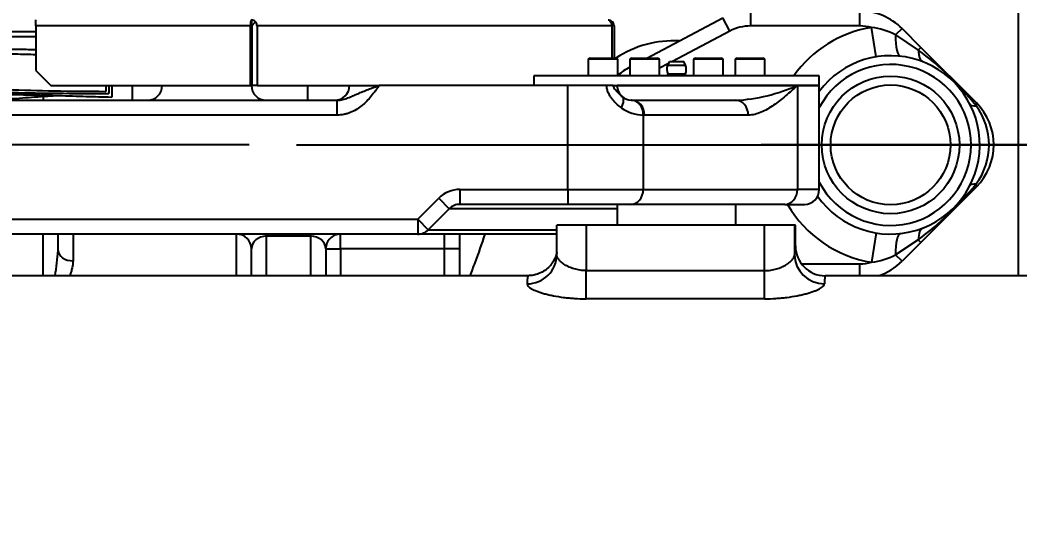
# Model space of a CAD drawing. Header units: millimetres. Extents: x 10462777 to 22643323, y 453826 to 1389191.
# Drawn here: x 11301826.8 to 11302168.6, y 597591.6 to 597764.5 of the extents above; entities that cross this region are included whole.
import ezdxf

# ---------------------------------------------------------------- set-up
doc = ezdxf.new("R2010")
doc.units = ezdxf.units.MM
doc.header["$LTSCALE"] = 200
doc.header["$MEASUREMENT"] = 0
doc.header["$PDMODE"] = 35
doc.header["$PDSIZE"] = -5
doc.linetypes.add('CENTER2', pattern=[1.125, 0.75, -0.125, 0.125, -0.125])
doc.linetypes.add('PHANTOM', pattern=[2.5, 1.25, -0.25, 0.25, -0.25, 0.25, -0.25])
doc.layers.get('0').update_dxf_attribs({"linetype": 'CONTINUOUS'})
doc.layers.get('DEFPOINTS').update_dxf_attribs({"linetype": 'CONTINUOUS'})
for name, color, linetype in [('$DDT_AUDIT_GENERATED_(1626)', 7, 'CONTINUOUS'), ('$DDT_AUDIT_GENERATED_(846)', 7, 'CONTINUOUS'), ('$DDT_AUDIT_GENERATED_(86E)', 7, 'CONTINUOUS'), ('A290-7324-X213', 7, 'CONTINUOUS'), ('A290-7329-X201', 7, 'CONTINUOUS'), ('A290-7329-X301', 7, 'CONTINUOUS'), ('A290-7329-X382', 7, 'CONTINUOUS'), ('A290-7329-X384', 7, 'CONTINUOUS'), ('DV1_DEFAULT', 7, 'CONTINUOUS'), ('LIBRL_A6-BA-6X10', 7, 'CONTINUOUS'), ('LIBRL_A6-BA-6X16', 7, 'CONTINUOUS'), ('LIBRL_A6-BA-8X12', 7, 'CONTINUOUS'), ('LIBRL_A97L-0218-', 7, 'CONTINUOUS')]:
    doc.layers.add(name, color=color, linetype=linetype)
doc.layers.add('LAYOUT', color=8, linetype='CONTINUOUS', lineweight=25)
doc.styles.get("Standard").update_dxf_attribs({"font": 'SYMBOL'})
doc.dimstyles.new('DS ROBOTEC', dxfattribs={"dimscale": 0, "dimtxt": 2.5, "dimasz": 2.5, "dimexe": 0.3, "dimexo": 0.3, "dimgap": 0.5, "dimtad": 1, "dimzin": 9, "dimdsep": 46, "dimtxsty": 'Standard', "dimblk": 'OPEN', "dimcen": 0, "dimclrd": 4, "dimclre": 4, "dimclrt": 110, "dimazin": 2, "dimtm": 1.5, "dimtfac": 1, "dimtmove": 0, "dimatfit": 3, "dimldrblk": 'OPEN', "dimfxl": 1, "dimtfill": 1, "dimtolj": 1, "dimlwd": -1, "dimlwe": -1, "dimarcsym": 0})

# ---------------------------------------------------------------- blocks, each defined once
blk = doc.blocks.new('A$C7DA30AB0')
at = {"layer": '$DDT_AUDIT_GENERATED_(1626)', "color": 7, "linetype": 'Continuous', "ltscale": 25.4}
for p, q in [((2906.1, 3005.67, 0), (2906.1, 3009.63, 0)), ((2907.12, 3005.67, 0), (2907.12, 3008.46, 0)), ((2908.13, 3005.67, 0), (2908.13, 3007.7, 0))]:
    blk.add_line(p, q, dxfattribs=at)
for points, knots in [([(2778.63, 3056.49, 0), (2779.65, 3059.78, 0), (2781.31, 3064.53, 0), (2783.12, 3069.23, 0), (2783.7, 3070.71, 0)], [0.08101303, 0.08101303, 0.08101303, 0.08101303, 0.09602827, 0.10297048, 0.10297048, 0.10297048, 0.10297048]), ([(3033.4, 3015.82, 0), (3033.16, 3015.47, 0), (3032.54, 3014.69, 0), (3031.21, 3013.54, 0), (3029.08, 3012.26, 0), (3026.21, 3011.06, 0), (3022.69, 3010.02, 0), (3017.08, 3008.84, 0), (3008.76, 3007.86, 0), (2997.75, 3007.34, 0), (2987.96, 3007.24, 0), (2979.52, 3007.29, 0), (2971.94, 3007.4, 0), (2962.92, 3007.58, 0), (2952.03, 3007.83, 0), (2939.16, 3008.12, 0), (2923.68, 3008.39, 0), (2913.58, 3008.44, 0), (2907.12, 3008.46, 0)], [0.3976911, 0.3976911, 0.3976911, 0.3976911, 0.4168945, 0.4409565, 0.4639319, 0.4863103, 0.5085165, 0.5309828, 0.5775624, 0.6262546, 0.6744915, 0.701347, 0.7316126, 0.7685507, 0.8129604, 0.8657148, 0.9277414, 1, 1, 1, 1]), ([(3053.72, 3015.77, 0), (3053.7, 3015.67, 0), (3053.49, 3014.87, 0), (3053.01, 3013.85, 0), (3051.96, 3012.58, 0), (3050.27, 3011.28, 0), (3047.51, 3009.96, 0), (3043.75, 3008.81, 0), (3039.44, 3007.88, 0), (3034.26, 3007.1, 0), (3027.74, 3006.44, 0), (3020.13, 3005.98, 0), (3011.79, 3005.73, 0), (3004.26, 3005.65, 0), (2997.05, 3005.68, 0), (2989.46, 3005.77, 0), (2980.17, 3005.97, 0), (2969.07, 3006.28, 0), (2956.12, 3006.69, 0), (2941.53, 3007.14, 0), (2925.02, 3007.58, 0), (2914.57, 3007.65, 0), (2908.13, 3007.7, 0)], [0.346215, 0.346215, 0.346215, 0.346215, 0.3517806, 0.3894263, 0.4158541, 0.4443184, 0.4747619, 0.4980322, 0.5215387, 0.5457212, 0.5708102, 0.6035726, 0.6347766, 0.6640559, 0.6856369, 0.7123042, 0.7450324, 0.7840855, 0.8295523, 0.8812215, 0.9384439, 1, 1, 1, 1]), ([(2932.01, 2995.18, 0), (2934.36, 2995.13, 0), (2938.78, 2995.01, 0), (2945.19, 2994.83, 0), (2951.26, 2994.64, 0), (2960.05, 2994.36, 0), (2971.68, 2994, 0), (2986.71, 2993.61, 0), (3002.19, 2993.41, 0), (3015.27, 2993.57, 0), (3025.21, 2994.05, 0), (3032.31, 2994.61, 0), (3039.02, 2995.44, 0), (3045.22, 2996.59, 0), (3050.43, 2998.06, 0), (3054.59, 2999.77, 0), (3058.02, 3001.79, 0), (3061.2, 3004.46, 0), (3063.68, 3007.73, 0), (3065.37, 3011.62, 0), (3065.9, 3014.28, 0), (3066.06, 3015.73, 0), (3066.07, 3015.82, 0)], [0.0806692, 0.0806692, 0.0806692, 0.0806692, 0.1043959, 0.125689, 0.1456655, 0.1660006, 0.2148589, 0.2637401, 0.3190115, 0.3737879, 0.4009427, 0.4279227, 0.4550687, 0.4830605, 0.510997, 0.5354551, 0.5586059, 0.5839089, 0.6174636, 0.6468912, 0.6790875, 0.6814349, 0.6814349, 0.6814349, 0.6814349]), ([(2944.36, 3008.8, 0), (2942.78, 3008.79, 0), (2938.93, 3008.79, 0), (2932.21, 3008.88, 0), (2923.98, 3009.1, 0), (2914.9, 3009.45, 0), (2909.29, 3009.56, 0), (2906.1, 3009.63, 0)], [0.76367, 0.76367, 0.76367, 0.76367, 0.7928844, 0.8350333, 0.887986, 0.9462436, 1, 1, 1, 1]), ([(2945.95, 3010.72, 0), (2942.83, 3010.42, 0), (2938.36, 3010.03, 0), (2932.36, 3009.59, 0), (2928.22, 3009.32, 0), (2925.45, 3009.17, 0), (2924.19, 3009.1, 0)], [0.653995, 0.653995, 0.653995, 0.653995, 0.7360005, 0.7711714, 0.8106698, 0.8434745, 0.8434745, 0.8434745, 0.8434745]), ([(2967.15, 3010.75, 0), (2964.57, 3010.46, 0), (2958.52, 3009.84, 0), (2948.32, 3009, 0), (2939.61, 3008.48, 0), (2934.28, 3008.22, 0), (2933.12, 3008.17, 0)], [0.6981683, 0.6981683, 0.6981683, 0.6981683, 0.7373192, 0.7896833, 0.8520913, 0.8693029, 0.8693029, 0.8693029, 0.8693029]), ([(2932.01, 2993.5, 0), (2933.76, 2993.47, 0), (2939.61, 2993.37, 0), (2948.82, 2993.17, 0), (2959.28, 2992.93, 0), (2968.14, 2992.74, 0), (2975.6, 2992.61, 0), (2982.1, 2992.54, 0), (2986.45, 2992.53, 0), (2988.75, 2992.54, 0), (2989.06, 2992.54, 0)], [0.0960528, 0.0960528, 0.0960528, 0.0960528, 0.1161549, 0.1629274, 0.2030539, 0.2371596, 0.2658157, 0.2898427, 0.3132227, 0.3168899, 0.3168899, 0.3168899, 0.3168899]), ([(2932.01, 2989.06, 0), (2933.2, 2989.07, 0), (2940.29, 2989.09, 0), (2950.74, 2989.29, 0), (2963.26, 2989.99, 0), (2972.95, 2990.91, 0), (2979.42, 2991.87, 0), (2982.61, 2992.47, 0), (2982.87, 2992.52, 0)], [0.1387659, 0.1387659, 0.1387659, 0.1387659, 0.1583075, 0.2549911, 0.3096787, 0.3640489, 0.4164233, 0.4210782, 0.4210782, 0.4210782, 0.4210782]), ([(2932.01, 2987.38, 0), (2933.58, 2987.38, 0), (2938.46, 2987.38, 0), (2946.68, 2987.38, 0), (2955.64, 2987.4, 0), (2963.32, 2987.44, 0), (2970.83, 2987.5, 0), (2978.05, 2987.6, 0), (2984.9, 2987.77, 0), (2990.43, 2987.99, 0), (2994.96, 2988.25, 0), (2998.83, 2988.53, 0), (3002.37, 2988.85, 0), (3006.86, 2989.35, 0), (3011.63, 2989.99, 0), (3015.24, 2990.56, 0), (3016.7, 2990.8, 0)], [0.0280212, 0.0280212, 0.0280212, 0.0280212, 0.046225, 0.0855604, 0.1190696, 0.1476807, 0.1721973, 0.2040098, 0.2295766, 0.2505108, 0.267968, 0.2827441, 0.296621, 0.3107001, 0.3378816, 0.3564091, 0.3564091, 0.3564091, 0.3564091])]:
    blk.add_open_spline(points, degree=3, knots=knots, dxfattribs=at)
at = {"layer": '$DDT_AUDIT_GENERATED_(846)', "color": 7, "linetype": 'Continuous', "ltscale": 25.4}
for p, q in [((2856.41, 3005.67, 0), (2824.82, 3005.67, 0)), ((2856.41, 3005.67, 0), (2858.23, 3005.67, 0)), ((2856.41, 2985.35, 0), (2856.41, 3005.67, 0)), ((2858.23, 2985.35, 0), (2858.23, 3005.67, 0)), ((2926.93, 3005.67, 0), (2858.61, 3005.67, 0)), ((2858.61, 3005.67, 0), (2858.61, 2985.35, 0)), ((2932.01, 3000.59, 0), (2926.93, 3005.67, 0)), ((2932.01, 2985.35, 0), (2932.01, 3000.59, 0)), ((2734.39, 2985.35, 0), (2734.39, 2996.32, 0)), ((2735.08, 2996.32, 0), (2735.08, 2985.35, 0)), ((2735.08, 2985.35, 0), (2856.41, 2985.35, 0)), ((2858.23, 2985.35, 0), (2856.94, 2983.91, 0)), ((2858.23, 2985.35, 0), (2858.35, 2985.35, 0)), ((2858.35, 2985.35, 0), (2858.35, 2984.67, 0)), ((2858.35, 2983.31, 0), (2858.35, 2984.67, 0)), ((2858.61, 2983.91, 0), (2858.61, 2985.35, 0)), ((2858.61, 2985.35, 0), (2932.01, 2985.35, 0)), ((2932.01, 2985.35, 0), (2932.01, 2983.31, 0))]:
    blk.add_line(p, q, dxfattribs=at)
for centre, radius, start, end in [((2736.43, 2985.35, 0), 2.03, 180, 270), ((2736.49, 2984.25, 0), 0.937, 201.223, 266.4641), ((2858.36, 2985.3, 0), 1.99, 224.4513, 269.5516)]:
    blk.add_arc(centre, radius, start, end, dxfattribs=at)
for centre in [(2736.9, 2985.35, 0), (2858.23, 2985.35, 0)]:
    blk.add_ellipse(centre, major_axis=(0, -2.03), ratio=0.895903, start_param=4.712389, end_param=5.497787, dxfattribs=at)
blk.add_open_spline([(2858.23, 2985.35, 0), (2858.23, 2985.35, 0), (2858.23, 2985.35, 0)], degree=2, dxfattribs=at)
blk.add_open_spline([(2858.35, 2983.31, 0), (2858.39, 2983.31, 0), (2858.43, 2983.37, 0), (2858.52, 2983.57, 0), (2858.57, 2983.72, 0), (2858.61, 2983.91, 0)], degree=3, knots=[0, 0, 0, 0, 0.5, 0.5, 1, 1, 1, 1], dxfattribs=at)
at = {"layer": '$DDT_AUDIT_GENERATED_(86E)', "color": 7, "linetype": 'Continuous', "ltscale": 25.4}
blk.add_line((2858.61, 2995.51, 0), (2858.23, 2995.51, 0), dxfattribs=at)
at = {"layer": 'A290-7324-X213', "color": 7, "linetype": 'Continuous', "ltscale": 25.4}
for p, q in [((2650.36, 3070.69, 0), (2650.36, 3066.63, 0)), ((2629.53, 3059.29, 0), (2635.99, 3065.76, 0)), ((2635.99, 3065.76, 0), (2638.18, 3063.57, 0)), ((2644.78, 3056.08, 0), (2646.4, 3066.1, 0)), ((2670.39, 3066.63, 0), (2650.36, 3066.63, 0)), ((2630.42, 3058.4, 0), (2638.18, 3063.57, 0)), ((2610.59, 3040.36, 0), (2629.53, 3059.29, 0)), ((2629.53, 3059.29, 0), (2630.42, 3058.4, 0)), ((2629.53, 2992.68, 0), (2610.59, 3011.62, 0)), ((2694.82, 2987.11, 0), (2714.4, 2997.44, 0)), ((2715.84, 2998.2, 0), (2718.88, 2999.8, 0)), ((2644.78, 2995.9, 0), (2646.4, 2985.87, 0)), ((2723.17, 2996.32, 0), (2697.19, 2982.61, 0)), ((2629.53, 2992.68, 0), (2630.42, 2993.57, 0)), ((2635.99, 2986.22, 0), (2629.53, 2992.68, 0)), ((2638.18, 2988.41, 0), (2630.42, 2993.57, 0)), ((2635.99, 2986.22, 0), (2638.18, 2988.41, 0)), ((2694.82, 2987.11, 0), (2697.19, 2982.61, 0)), ((2650.36, 2985.35, 0), (2687.71, 2985.35, 0)), ((2650.36, 2985.35, 0), (2650.36, 2980.27, 0)), ((2687.71, 2985.35, 0), (2687.71, 2980.27, 0))]:
    blk.add_line(p, q, dxfattribs=at)
for radius in [23.52, 20.47]:
    blk.add_circle((2639.91, 3025.99, 0), radius, dxfattribs=at)
for centre, radius, start, end in [((2650.36, 3051.39, 0), 20.32, 108.1949, 135), ((2649.33, 3042.02, 0), 24.26, 96.9328, 117.371), ((2650.36, 3051.39, 0), 15.24, 90, 105.0416), ((2639.91, 3025.99, 0), 40.64, 30, 80.8055), ((2639.91, 3025.99, 0), 30.48, 35.1185, 323.1301), ((2695.03, 2971.76, 0), 108.08, 126.7105, 141.2629), ((2639.91, 3025.99, 0), 27.5, 27.5565, 332.4435), ((2624.96, 3025.99, 0), 20.32, 135, 225), ((2628.49, 3025.99, 0), 22.26, 142.9783, 217.0217), ((2695.02, 3080.21, 0), 108.07, 218.7362, 233.2904), ((2639.91, 3025.99, 0), 40.64, 279.1945, 324.5495), ((2714.08, 3025.99, 0), 30.48, 299.3945, 308.6791), ((2649.43, 3010.27, 0), 24.58, 242.7664, 262.9297), ((2687.71, 3000.59, 0), 15.24, 270, 297.8174), ((2650.36, 3000.59, 0), 20.32, 225, 270), ((2650.36, 3000.59, 0), 15.24, 254.9584, 270)]:
    blk.add_arc(centre, radius, start, end, dxfattribs=at)
for centre, major_axis, ratio, start_param, end_param in [((2635.37, 3066.37, 0), (1.13, -10.1), 0.255877, 0, 1.260507), ((2625.02, 3063.8, 0), (-3.72, 9.45), 0.413811, 3.141593, 3.951914), ((2614.18, 3036.76, 0), (-3.59, 3.59), 0.218815, 0, 0.560572), ((2603.8, 3044.64, 0), (-9.03, 4.66), 0.271651, 2.572276, 3.141593), ((2614.18, 3015.21, 0), (-3.59, -3.59), 0.218815, 5.722614, 6.283185), ((2603.8, 3007.34, 0), (-9.03, -4.66), 0.271651, 3.141593, 3.710909), ((2625.02, 2988.17, 0), (-3.72, -9.45), 0.413811, 2.331272, 3.141593), ((2635.37, 2985.6, 0), (1.13, 10.1), 0.255877, 5.022678, 6.283185)]:
    blk.add_ellipse(centre, major_axis=major_axis, ratio=ratio, start_param=start_param, end_param=end_param, dxfattribs=at)
at = {"layer": 'A290-7329-X201', "color": 7, "linetype": 'Continuous', "ltscale": 25.4}
blk.add_line((2596.22, 3070.69, 0), (2596.22, 2949.79, 0), dxfattribs=at)
for radius, start, end in [(30.48, 299.3945, 308.6791), (35.56, 266.8147, 303.591)]:
    blk.add_arc((2714.08, 3025.99, 0), radius, start, end, dxfattribs=at)
at = {"layer": 'A290-7329-X301', "color": 7, "linetype": 'Continuous', "ltscale": 25.4}
for p, q in [((2787.23, 3061.55, 0), (2787.23, 3070.69, 0)), ((2792.31, 3070.69, 0), (2792.31, 3061.55, 0)), ((2827.87, 3061.55, 0), (2827.87, 3070.69, 0)), ((2832.95, 3061.55, 0), (2832.95, 3070.69, 0)), ((2838.03, 3070.69, 0), (2838.03, 3057.19, 0)), ((2853.27, 3057.19, 0), (2853.27, 3070.69, 0)), ((2858.35, 3070.69, 0), (2858.35, 3061.55, 0)), ((2863.43, 3070.69, 0), (2863.43, 3056.47, 0)), ((2929.47, 3070.69, 0), (2929.47, 3056.47, 0)), ((2919.31, 3056.47, 0), (2919.31, 3065.62, 0)), ((2787.23, 3056.47, 0), (2787.23, 3061.55, 0)), ((2787.23, 3061.55, 0), (2792.31, 3061.55, 0)), ((2792.31, 3061.55, 0), (2827.87, 3061.55, 0)), ((2792.31, 3061.55, 0), (2792.31, 3056.47, 0)), ((2827.87, 3061.55, 0), (2827.87, 3056.47, 0)), ((2832.95, 3061.55, 0), (2827.87, 3061.55, 0)), ((2924.39, 3062.06, 0), (2924.39, 3056.47, 0)), ((2753.98, 3056.47, 0), (2801.52, 3056.47, 0)), ((2801.52, 3051.39, 0), (2801.52, 3056.47, 0)), ((2801.52, 3056.47, 0), (2973.92, 3056.47, 0)), ((2838.03, 3057.19, 0), (2853.27, 3057.19, 0)), ((2838.03, 3057.19, 0), (2838.03, 3056.47, 0)), ((2853.27, 3057.19, 0), (2853.27, 3056.47, 0)), ((2797.93, 3054.98, 0), (2753.98, 3054.98, 0)), ((2790.75, 3047.79, 0), (2797.93, 3054.98, 0)), ((2801.52, 3051.39, 0), (2797.93, 3054.98, 0)), ((2801.52, 3051.39, 0), (2794.34, 3044.2, 0)), ((2973.92, 3051.39, 0), (2801.52, 3051.39, 0)), ((2676.07, 3046.31, 0), (2669.37, 3046.31, 0)), ((2676.07, 3046.31, 0), (2728.72, 3046.31, 0)), ((2728.72, 3046.31, 0), (2750.22, 3046.31, 0)), ((2733.38, 3047.79, 0), (2790.75, 3047.79, 0)), ((2750.22, 3041.23, 0), (2750.22, 3046.31, 0)), ((2750.22, 3046.31, 0), (2787.16, 3046.31, 0)), ((2787.16, 3041.23, 0), (2787.16, 3046.31, 0)), ((2794.34, 3044.2, 0), (2790.75, 3047.79, 0)), ((2664.29, 3041.23, 0), (2664.29, 3005.67, 0)), ((2664.29, 3041.23, 0), (2671.77, 3041.23, 0)), ((2671.77, 3005.67, 0), (2671.77, 3041.23, 0)), ((2724.42, 3041.23, 0), (2671.77, 3041.23, 0)), ((2724.42, 3015.82, 0), (2724.42, 3041.23, 0)), ((2750.22, 3041.23, 0), (2724.42, 3041.23, 0)), ((2750.22, 3041.23, 0), (2750.22, 3005.67, 0)), ((2787.16, 3041.23, 0), (2750.22, 3041.23, 0)), ((2688.53, 3015.83, 0), (2724, 3015.83, 0)), ((2829.03, 3015.83, 0), (2973.92, 3015.83, 0)), ((2829.03, 3015.83, 0), (2829.03, 3010.75, 0)), ((2728.3, 3010.75, 0), (2692.83, 3010.75, 0)), ((2973.92, 3010.75, 0), (2829.03, 3010.75, 0)), ((2839.04, 3010.75, 0), (2839.04, 3005.67, 0)), ((2898.99, 3010.75, 0), (2898.99, 3005.67, 0)), ((2929.47, 3009.41, 0), (2929.47, 3010.75, 0)), ((2671.77, 3005.67, 0), (2664.29, 3005.67, 0)), ((2733.38, 3005.67, 0), (2671.77, 3005.67, 0)), ((2734.73, 3005.67, 0), (2733.38, 3005.67, 0)), ((2734.73, 3005.67, 0), (2736.92, 3005.67, 0)), ((2736.92, 3005.67, 0), (2750.22, 3005.67, 0)), ((2750.22, 3005.67, 0), (2814.66, 3005.67, 0)), ((2824.82, 3005.67, 0), (2814.66, 3005.67, 0)), ((2858.61, 3005.67, 0), (2858.35, 3005.67, 0))]:
    blk.add_line(p, q, dxfattribs=at)
for centre, radius, start, end in [((3026.7, 3054.14, 0), 102.62, 170.7151, 175.5723), ((2827.87, 3061.55, 0), 5.08, 270, 0), ((2863.43, 3061.55, 0), 5.08, 180, 270), ((2801.52, 3051.39, 0), 5.08, 90, 135), ((2669.37, 3041.23, 0), 5.08, 90, 180), ((2787.16, 3051.39, 0), 5.08, 270, 315), ((2787.16, 3051.39, 0), 10.16, 270, 315), ((2724, 3005.67, 0), 10.16, 87.6454, 90), ((2724.08, 3002.23, 0), 13.59, 54.6811, 88.5641), ((2696.06, 2951.17, 0), 59.67, 93.1076, 114.0216), ((2728.3, 3005.67, 0), 5.08, 87.6454, 90), ((2728.3, 3005.67, 0), 5.08, 48.8841, 87.6454), ((2728.3, 3005.67, 0), 5.08, 0, 48.8841), ((2829.9, 3005.67, 0), 5.08, 90, 180), ((2853.27, 3005.67, 0), 5.08, 0, 90), ((2893.91, 3005.67, 0), 5.08, 90, 180)]:
    blk.add_arc(centre, radius, start, end, dxfattribs=at)
for centre, major_axis, ratio, start_param, end_param in [((2919.31, 3062.06, 0), (-5.08, 0), 0.699854, 3.141593, 4.712389), ((2838.03, 3061.55, 0), (-5.08, 0), 0.857493, 0, 1.570796), ((2853.27, 3061.55, 0), (-5.08, 0), 0.857493, 1.570796, 3.141593), ((2676.07, 3041.23, 0), (0, -5.08), 0.8466, 3.141593, 4.712389), ((2728.72, 3041.23, 0), (0, -5.08), 0.8466, 3.141593, 4.712389), ((2692.83, 3015.83, 0), (0, -5.08), 0.8466, 4.712389, 6.283185), ((2728.3, 3015.83, 0), (0, -5.08), 0.8466, 4.712389, 6.283185), ((2728.72, 3015.82, 0), (-0.21, -5.08), 0.846397, 4.747178, 6.283185), ((2734.98, 3013.32, 0), (-3.34, -3.83), 0.491937, 5.117968, 6.283185)]:
    blk.add_ellipse(centre, major_axis=major_axis, ratio=ratio, start_param=start_param, end_param=end_param, dxfattribs=at)
for points, knots in [([(2919.31, 3065.62, 0), (2919.31, 3066.4, 0), (2919.43, 3067.21, 0), (2919.72, 3068.47, 0), (2919.84, 3068.89, 0), (2920.11, 3069.76, 0), (2920.26, 3070.19, 0), (2920.43, 3070.65, 0), (2920.44, 3070.66, 0), (2920.45, 3070.68, 0)], [0, 0, 0, 0, 0.125, 0.125, 0.1875, 0.1875, 0.25, 0.25, 0.25214, 0.25214, 0.25214, 0.25214]), ([(2671.77, 3005.67, 0), (2671.94, 3005.82, 0), (2672.11, 3005.97, 0), (2672.44, 3006.27, 0), (2672.94, 3006.72, 0), (2673.44, 3007.17, 0), (2674.44, 3008.07, 0), (2675.11, 3008.66, 0), (2677.14, 3010.38, 0), (2678.5, 3011.47, 0), (2680.58, 3012.92, 0), (2681.28, 3013.37, 0), (2682.7, 3014.18, 0), (2683.42, 3014.54, 0), (2684.85, 3015.14, 0), (2685.58, 3015.39, 0), (2687.04, 3015.73, 0), (2687.78, 3015.83, 0), (2688.53, 3015.83, 0)], [0, 0, 0, 0, 0.03125, 0.03125, 0.0625, 0.125, 0.125, 0.25, 0.25, 0.5, 0.5, 0.625, 0.625, 0.75, 0.75, 0.875, 0.875, 1, 1, 1, 1]), ([(2814.66, 3005.67, 0), (2814.88, 3005.98, 0), (2815.1, 3006.29, 0), (2815.55, 3006.92, 0), (2815.77, 3007.23, 0), (2816.45, 3008.15, 0), (2816.92, 3008.76, 0), (2818.37, 3010.53, 0), (2819.42, 3011.64, 0), (2820.9, 3012.85, 0), (2821.21, 3013.08, 0), (2821.84, 3013.52, 0), (2822.16, 3013.73, 0), (2823.14, 3014.33, 0), (2823.83, 3014.67, 0), (2824.9, 3015.09, 0), (2825.27, 3015.22, 0), (2826, 3015.44, 0), (2826.37, 3015.53, 0), (2827.49, 3015.75, 0), (2828.26, 3015.83, 0), (2829.03, 3015.83, 0)], [0, 0, 0, 0, 0.0625, 0.0625, 0.125, 0.125, 0.25, 0.25, 0.5, 0.5, 0.5625, 0.5625, 0.625, 0.625, 0.75, 0.75, 0.8125, 0.8125, 0.875, 0.875, 1, 1, 1, 1]), ([(2731.93, 3013.32, 0), (2732.51, 3012.9, 0), (2733.08, 3012.43, 0), (2733.89, 3011.65, 0), (2734.15, 3011.37, 0), (2734.67, 3010.79, 0), (2734.92, 3010.49, 0), (2735.39, 3009.85, 0), (2735.62, 3009.52, 0), (2736.03, 3008.83, 0), (2736.22, 3008.47, 0), (2736.55, 3007.71, 0), (2736.68, 3007.32, 0), (2736.82, 3006.71, 0), (2736.86, 3006.51, 0), (2736.91, 3006.09, 0), (2736.92, 3005.88, 0), (2736.92, 3005.67, 0)], [0, 0, 0, 0, 0.25, 0.25, 0.375, 0.375, 0.5, 0.5, 0.625, 0.625, 0.75, 0.75, 0.875, 0.875, 0.9375, 0.9375, 1, 1, 1, 1]), ([(2734.73, 3005.67, 0), (2734.73, 3005.82, 0), (2734.71, 3005.97, 0), (2734.62, 3006.25, 0), (2734.56, 3006.37, 0), (2734.37, 3006.71, 0), (2734.22, 3006.9, 0), (2733.93, 3007.26, 0), (2733.78, 3007.42, 0), (2733.49, 3007.73, 0), (2733.35, 3007.87, 0), (2732.93, 3008.29, 0), (2732.66, 3008.55, 0), (2732.14, 3009.05, 0), (2731.89, 3009.28, 0), (2731.64, 3009.49, 0)], [0, 0, 0, 0, 0.0625, 0.0625, 0.125, 0.125, 0.25, 0.25, 0.375, 0.375, 0.5, 0.5, 0.75, 0.75, 1, 1, 1, 1]), ([(2829.03, 3010.75, 0), (2828.38, 3010.75, 0), (2827.75, 3010.66, 0), (2826.83, 3010.44, 0), (2826.53, 3010.36, 0), (2825.93, 3010.17, 0), (2825.64, 3010.06, 0), (2824.78, 3009.73, 0), (2824.22, 3009.49, 0), (2823.11, 3009, 0), (2822.56, 3008.75, 0), (2821.43, 3008.25, 0), (2820.86, 3008.01, 0), (2819.7, 3007.53, 0), (2819.1, 3007.29, 0), (2817.88, 3006.82, 0), (2817.26, 3006.59, 0), (2816.29, 3006.25, 0), (2815.97, 3006.13, 0), (2815.48, 3005.96, 0), (2815.23, 3005.87, 0), (2814.99, 3005.78, 0), (2814.82, 3005.72, 0), (2814.74, 3005.69, 0), (2814.66, 3005.67, 0)], [0, 0, 0, 0, 0.125, 0.125, 0.1875, 0.1875, 0.25, 0.25, 0.375, 0.375, 0.5, 0.5, 0.625, 0.625, 0.75, 0.75, 0.875, 0.875, 0.9375, 0.9375, 0.96875, 0.984375, 0.984375, 1, 1, 1, 1])]:
    blk.add_open_spline(points, degree=3, knots=knots, dxfattribs=at)
at = {"layer": 'A290-7329-X382', "color": 7, "linetype": 'Continuous', "ltscale": 25.4}
for p, q in [((2692.74, 3053.42, 0), (2692.74, 3046.31, 0)), ((2733.38, 3046.31, 0), (2733.38, 3053.42, 0)), ((2682.84, 3002.42, 0), (2682.84, 2996.73, 0)), ((2693, 2996.73, 0), (2693, 3002.42, 0)), ((2682.84, 2996.73, 0), (2693, 2996.73, 0)), ((2682.84, 2996.73, 0), (2683.54, 2996.32, 0)), ((2692.29, 2996.32, 0), (2683.54, 2996.32, 0)), ((2692.29, 2996.32, 0), (2693, 2996.73, 0))]:
    blk.add_line(p, q, dxfattribs=at)
at = {"layer": 'A290-7329-X384', "color": 7, "linetype": 'Continuous', "ltscale": 25.4}
for p, q in [((2664.29, 3005.67, 0), (2733.38, 3005.67, 0)), ((2664.29, 3005.67, 0), (2664.29, 3002.42, 0)), ((2761.83, 3002.42, 0), (2761.83, 3005.67, 0)), ((2664.29, 3002.42, 0), (2761.83, 3002.42, 0))]:
    blk.add_line(p, q, dxfattribs=at)
at = {"layer": 'DV1_DEFAULT', "color": 1, "linetype": 'CENTER2', "ltscale": 7}
for p, q in [((5992.89, 3025.99, 0), (0, 3025.99, 0)), ((59.09, 3025.99, 0), (6051.98, 3025.99, 0))]:
    blk.add_line(p, q, dxfattribs=at)
at = {"layer": 'LAYOUT', "color": 6, "linetype": 'PHANTOM'}
for centre, radius in [((3030.45, 3025.99, 0), 2693.02), ((3025.99, 3025.99, 0), 589.24)]:
    blk.add_circle(centre, radius, dxfattribs=at)
at = {"layer": 'LIBRL_A6-BA-6X10', "color": 7, "linetype": 'Continuous', "ltscale": 25.4}
for p, q in [((2733.13, 3002.42, 0), (2733.13, 2996.73, 0)), ((2743.29, 2996.73, 0), (2743.29, 3002.42, 0)), ((2733.13, 2996.73, 0), (2743.29, 2996.73, 0)), ((2733.13, 2996.73, 0), (2733.83, 2996.32, 0)), ((2742.58, 2996.32, 0), (2733.83, 2996.32, 0)), ((2742.58, 2996.32, 0), (2743.29, 2996.73, 0))]:
    blk.add_line(p, q, dxfattribs=at)
at = {"layer": 'LIBRL_A6-BA-6X16', "color": 7, "linetype": 'Continuous', "ltscale": 25.4}
for p, q in [((2683.02, 3078.57, 0), (2743.98, 3078.57, 0)), ((2562.7, 3070.69, 0), (2662.26, 3070.69, 0)), ((2763.86, 3070.69, 0), (2979.75, 3070.69, 0)), ((2743.92, 3068.95, 0), (2682.96, 3068.95, 0)), ((2682.96, 3068.95, 0), (2682.96, 3053.42, 0)), ((2743.92, 3053.42, 0), (2743.92, 3068.95, 0)), ((2672.7, 3053.42, 0), (2672.7, 3063.51, 0)), ((2753.98, 3063.51, 0), (2753.98, 3053.42, 0)), ((2672.42, 3060.54, 0), (2672.42, 3053.42, 0)), ((2672.42, 3060.53, 0), (2672.42, 3053.42, 0)), ((2672.42, 3053.42, 0), (2672.7, 3053.42, 0)), ((2672.42, 3053.42, 0), (2672.42, 3053.42, 0)), ((2672.7, 3053.42, 0), (2682.96, 3053.42, 0)), ((2682.96, 3053.42, 0), (2743.92, 3053.42, 0)), ((2743.92, 3053.42, 0), (2753.98, 3053.42, 0))]:
    blk.add_line(p, q, dxfattribs=at)
blk.add_arc((2713.06, 2966.47, 0), 102.46, 113.3663, 113.367, dxfattribs=at)
for centre, major_axis, ratio, start_param, end_param in [((2683.05, 3068.95, 0), (0, -10.16), 0.009264, 3.470047, 4.712389), ((2744.01, 3068.95, 0), (0, 10.16), 0.009264, 0.328455, 1.570796), ((2662.26, 3218.01, 0), (0, -147.32), 0.009264, 0, 0.194778), ((2662.55, 3063.51, 0), (-10.15, 0.48), 0.981049, 3.189421, 4.760217), ((2764.14, 3063.51, 0), (10.15, -0.48), 0.981049, 1.618624, 3.189421), ((2763.86, 3218.01, 0), (0, 147.32), 0.009264, 3.141593, 3.33637), ((2662.26, 3060.53, 0), (0, 10.16), 0.999957, 4.712389, 6.283185), ((2672.42, 3218.01, 0), (0, 157.48), 0.009264, 3.141593, 3.33637)]:
    blk.add_ellipse(centre, major_axis=major_axis, ratio=ratio, start_param=start_param, end_param=end_param, dxfattribs=at)
for points, knots in [([(2683.02, 3078.57, 0), (2681.7, 3078.57, 0), (2680.4, 3078.53, 0), (2678.48, 3078.41, 0), (2677.85, 3078.36, 0), (2676.59, 3078.24, 0), (2675.96, 3078.17, 0), (2674.13, 3077.94, 0), (2672.97, 3077.76, 0), (2671.32, 3077.44, 0), (2670.78, 3077.33, 0), (2669.74, 3077.09, 0), (2669.24, 3076.96, 0), (2667.81, 3076.58, 0), (2666.95, 3076.3, 0), (2665.8, 3075.88, 0), (2665.44, 3075.73, 0), (2664.79, 3075.44, 0), (2664.49, 3075.29, 0), (2663.68, 3074.86, 0), (2663.27, 3074.57, 0), (2662.84, 3074.14, 0), (2662.73, 3074.01, 0), (2662.57, 3073.74, 0), (2662.53, 3073.6, 0), (2662.53, 3073.48, 0)], [0, 0, 0, 0, 0.125, 0.125, 0.1875, 0.1875, 0.25, 0.25, 0.375, 0.375, 0.4375, 0.4375, 0.5, 0.5, 0.625, 0.625, 0.6875, 0.6875, 0.75, 0.75, 0.875, 0.875, 0.9375, 0.9375, 1, 1, 1, 1]), ([(2764.12, 3073.48, 0), (2764.13, 3073.73, 0), (2764.01, 3074, 0), (2763.62, 3074.42, 0), (2763.45, 3074.56, 0), (2763.16, 3074.78, 0), (2763.05, 3074.85, 0), (2762.82, 3075, 0), (2762.7, 3075.07, 0), (2762.06, 3075.44, 0), (2761.43, 3075.73, 0), (2760.31, 3076.15, 0), (2759.91, 3076.3, 0), (2759.06, 3076.57, 0), (2758.61, 3076.7, 0), (2757.68, 3076.96, 0), (2757.19, 3077.08, 0), (2756.18, 3077.32, 0), (2755.64, 3077.44, 0), (2753.99, 3077.76, 0), (2752.84, 3077.94, 0), (2751.04, 3078.17, 0), (2750.42, 3078.24, 0), (2749.17, 3078.36, 0), (2748.53, 3078.41, 0), (2746.6, 3078.53, 0), (2745.3, 3078.57, 0), (2743.98, 3078.57, 0)], [0, 0, 0, 0, 0.125, 0.125, 0.1875, 0.1875, 0.21875, 0.21875, 0.25, 0.25, 0.375, 0.375, 0.4375, 0.4375, 0.5, 0.5, 0.5625, 0.5625, 0.625, 0.625, 0.75, 0.75, 0.8125, 0.8125, 0.875, 0.875, 1, 1, 1, 1]), ([(2753.97, 3062.75, 0), (2754, 3062.87, 0), (2754.07, 3063.19, 0), (2754.29, 3063.96, 0), (2754.76, 3065.1, 0), (2755.58, 3066.5, 0), (2756.83, 3067.95, 0), (2758.53, 3069.28, 0), (2760.6, 3070.25, 0), (2762.49, 3070.65, 0), (2763.52, 3070.68, 0), (2763.86, 3070.69, 0)], [0.5873582, 0.5873582, 0.5873582, 0.5873582, 0.6274483, 0.6691834, 0.7095587, 0.7534969, 0.8041389, 0.8591259, 0.9172592, 0.9769595, 1, 1, 1, 1]), ([(2682.96, 3068.95, 0), (2682.6, 3068.95, 0), (2682.24, 3068.94, 0), (2681.54, 3068.89, 0), (2681.18, 3068.85, 0), (2680.15, 3068.7, 0), (2679.49, 3068.55, 0), (2678.54, 3068.28, 0), (2678.23, 3068.18, 0), (2677.64, 3067.97, 0), (2677.36, 3067.85, 0), (2676.54, 3067.5, 0), (2676.04, 3067.24, 0), (2675.36, 3066.82, 0), (2675.14, 3066.67, 0), (2674.74, 3066.39, 0), (2674.55, 3066.24, 0), (2674.02, 3065.8, 0), (2673.72, 3065.5, 0), (2673.35, 3065.05, 0), (2673.24, 3064.9, 0), (2673.05, 3064.61, 0), (2672.98, 3064.47, 0), (2672.78, 3064.04, 0), (2672.71, 3063.77, 0), (2672.7, 3063.51, 0)], [0, 0, 0, 0, 0.0625, 0.0625, 0.125, 0.125, 0.25, 0.25, 0.3125, 0.3125, 0.375, 0.375, 0.5, 0.5, 0.5625, 0.5625, 0.625, 0.625, 0.75, 0.75, 0.8125, 0.8125, 0.875, 0.875, 1, 1, 1, 1]), ([(2743.92, 3068.95, 0), (2744.63, 3068.95, 0), (2745.33, 3068.9, 0), (2746.35, 3068.75, 0), (2746.69, 3068.69, 0), (2747.36, 3068.55, 0), (2747.68, 3068.47, 0), (2748.3, 3068.29, 0), (2748.6, 3068.19, 0), (2749.19, 3067.98, 0), (2749.47, 3067.86, 0), (2750.29, 3067.5, 0), (2750.78, 3067.24, 0), (2751.45, 3066.82, 0), (2751.66, 3066.68, 0), (2752.06, 3066.39, 0), (2752.24, 3066.24, 0), (2752.76, 3065.8, 0), (2753.04, 3065.5, 0), (2753.4, 3065.05, 0), (2753.5, 3064.9, 0), (2753.68, 3064.61, 0), (2753.75, 3064.47, 0), (2753.93, 3064.04, 0), (2753.99, 3063.77, 0), (2753.98, 3063.51, 0)], [0, 0, 0, 0, 0.125, 0.125, 0.1875, 0.1875, 0.25, 0.25, 0.3125, 0.3125, 0.375, 0.375, 0.5, 0.5, 0.5625, 0.5625, 0.625, 0.625, 0.75, 0.75, 0.8125, 0.8125, 0.875, 0.875, 1, 1, 1, 1])]:
    blk.add_open_spline(points, degree=3, knots=knots, dxfattribs=at)
at = {"layer": 'LIBRL_A6-BA-8X12', "color": 7, "linetype": 'Continuous', "ltscale": 25.4}
for p, q in [((2697.08, 3002.42, 0), (2697.08, 2996.73, 0)), ((2707.24, 2996.73, 0), (2707.24, 3002.42, 0)), ((2718.88, 3002.42, 0), (2718.88, 2996.73, 0)), ((2729.04, 2996.73, 0), (2729.04, 3002.42, 0)), ((2697.08, 2996.73, 0), (2707.24, 2996.73, 0)), ((2697.08, 2996.73, 0), (2697.79, 2996.32, 0)), ((2706.54, 2996.32, 0), (2697.79, 2996.32, 0)), ((2706.54, 2996.32, 0), (2707.24, 2996.73, 0)), ((2718.88, 2996.73, 0), (2729.04, 2996.73, 0)), ((2718.88, 2996.73, 0), (2719.58, 2996.32, 0)), ((2728.33, 2996.32, 0), (2719.58, 2996.32, 0)), ((2728.33, 2996.32, 0), (2729.04, 2996.73, 0))]:
    blk.add_line(p, q, dxfattribs=at)
at = {"layer": 'LIBRL_A97L-0218-', "color": 7, "linetype": 'Continuous', "ltscale": 25.4}
for p, q in [((2716.04, 3001.72, 0), (2710.08, 3001.72, 0)), ((2716.02, 3002.25, 0), (2710.1, 3002.25, 0)), ((2716.11, 2998.8, 0), (2710.01, 2998.8, 0)), ((2710.01, 2998.8, 0), (2710.62, 2997.44, 0)), ((2715.5, 2997.44, 0), (2710.62, 2997.44, 0)), ((2715.5, 2997.44, 0), (2716.11, 2998.8, 0))]:
    blk.add_line(p, q, dxfattribs=at)
for centre, radius, start, end in [((2713.06, 3000.18, 0), 3.35, 152.6845, 180), ((2704.52, 2999.77, 0), 6.1, 23.9221, 25.6793), ((2709.54, 3002, 0), 0.61, 332.6845, 23.9221), ((2716.58, 3002, 0), 0.61, 156.0779, 207.3155), ((2721.6, 2999.77, 0), 6.1, 154.3207, 156.0779), ((2713.06, 3000.18, 0), 3.35, 335.6399, 27.3155), ((2713.06, 3000.18, 0), 3.35, 180, 204.3601)]:
    blk.add_arc(centre, radius, start, end, dxfattribs=at)
blk = doc.blocks.new('_OPEN')
at = {"color": 0, "linetype": 'ByBlock'}
for p, q in [((-1, 0.1667), (0, 0)), ((0, 0), (-1, -0.1667)), ((0, 0), (-1, 0))]:
    blk.add_line(p, q, dxfattribs=at)
blk = doc.blocks.new('*D370')
at = {"color": 4, "linetype": 'ByBlock', "ltscale": 10, "transparency": 16777216}
for p, q in [((11302101.26, 597721.78), (11302499.87, 597721.78)), ((11302478.87, 597546.78), (11302478.87, 596472.14)), ((11302346.79, 596297.14), (11302499.87, 596297.14))]:
    blk.add_line(p, q, dxfattribs=at)
at = {"layer": 'DEFPOINTS', "color": 0, "ltscale": 10, "transparency": 16777216}
for p in [(11302080.26, 597721.78, 0), (11302325.79, 596297.14, 0), (11302478.87, 596297.14)]:
    blk.add_point(p, dxfattribs=at)
at = {"color": 4, "ltscale": 10, "transparency": 16777216, "xscale": 175, "yscale": 175, "zscale": 175}
for p, rotation in [((11302478.87, 597721.78), 90), ((11302478.87, 596297.14), 270)]:
    blk.add_blockref('_OPEN', p, dxfattribs=dict(at, rotation=rotation))
at = {"color": 110, "ltscale": 10, "transparency": 16777216, "insert": (11302319.6, 597009.46), "char_height": 175, "attachment_point": 5, "rotation": 90, "bg_fill": 3, "box_fill_scale": 1.25, "bg_fill_color": 256, "bg_fill_true_color": 13158600, "bg_fill_transparency": 0}
blk.add_mtext('\\A1;1425', dxfattribs=at)

msp = doc.modelspace()

# ---------------------------------------------------------------- block references
at = {"ltscale": 10, "rotation": 180}
msp.add_blockref('A$C7DA30AB0', (11304764.24811, 600747.76955, 0), dxfattribs=at)

# ---------------------------------------------------------------- next in the draw order: dimensions: what is measured, and where the dimension line sits
at = {"ltscale": 10}
dim = msp.add_linear_dim(base=(11302478.86654, 596297.14098, 0), p1=(11302080.25949, 597721.78278, 0), p2=(11302325.79028, 596297.14098, 0), angle=270, dimstyle='DS ROBOTEC', override={"dimscale": 70, "dimgap": 1, "dimdec": 0, "dimarcsym": 1}, dxfattribs=at)
dim.commit()
dim.dimension.update_dxf_attribs({"geometry": '*D370', "text_midpoint": (11302319.60014, 597009.46188, 0)})

doc.saveas('drawing.dxf')
